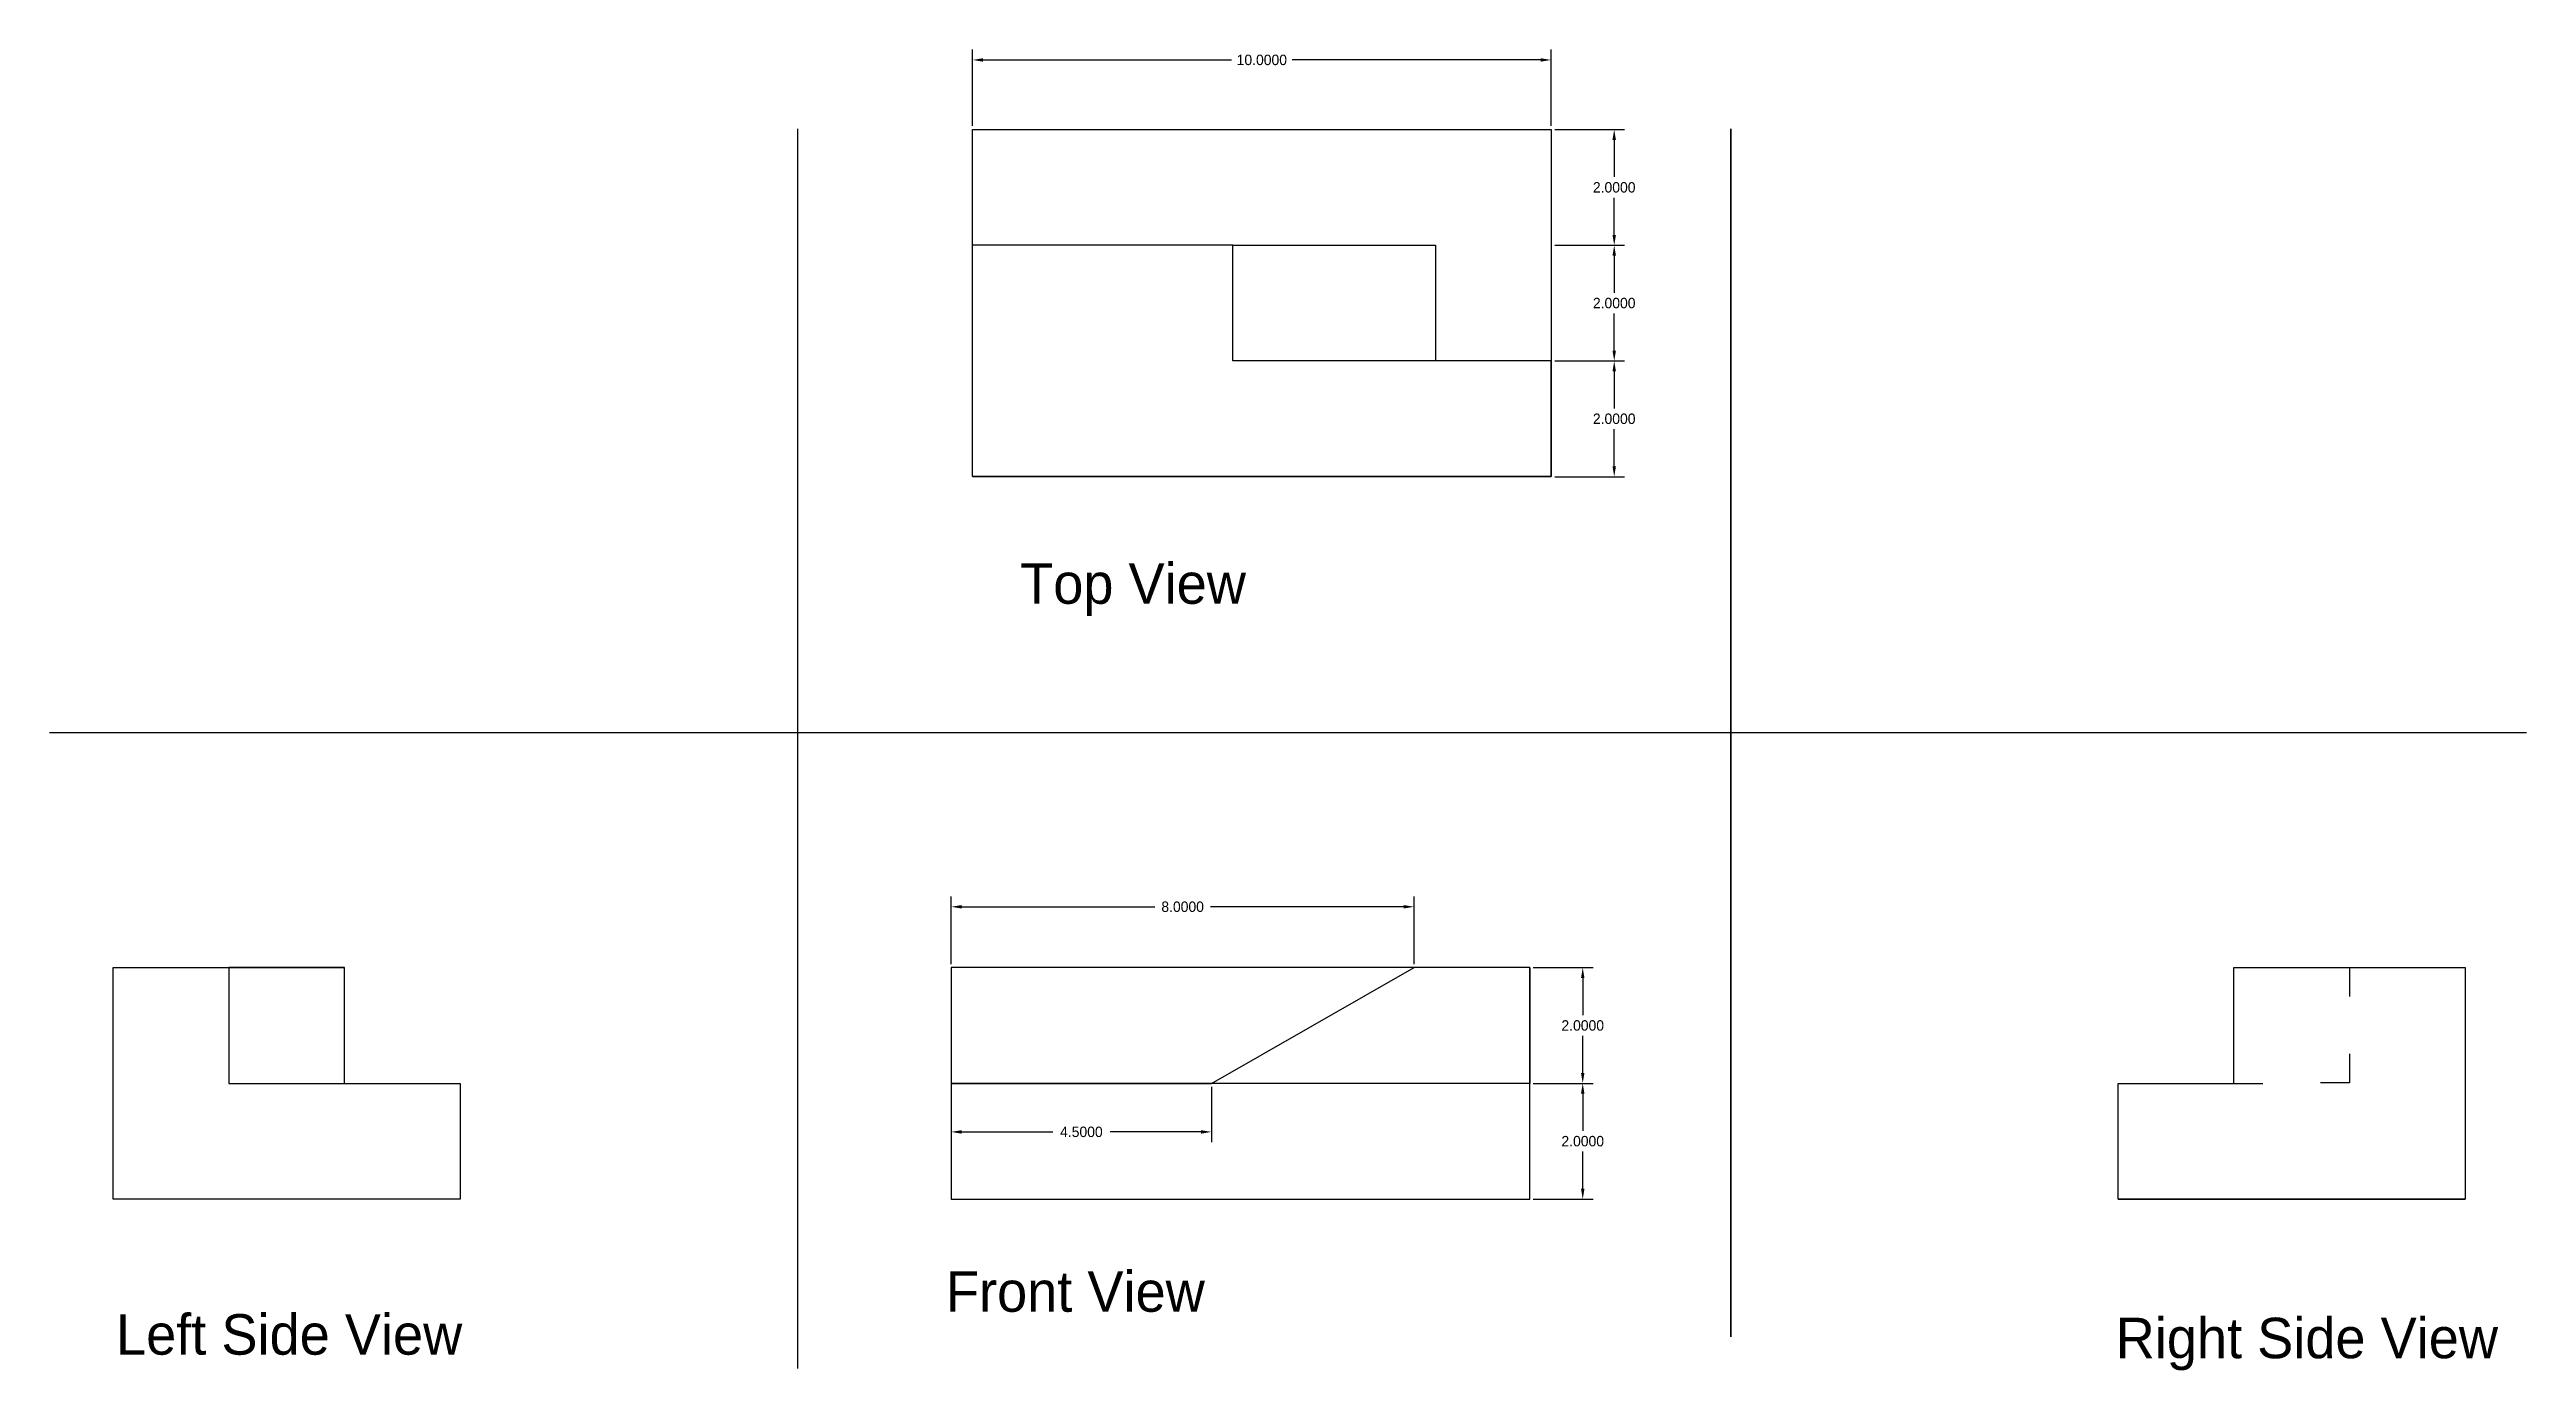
# Model space of a CAD drawing. Header units: inches. Extents: x 32.8 to 75.6, y 14.3 to 37.1.
import ezdxf

# ---------------------------------------------------------------- set-up
doc = ezdxf.new("R2010")
doc.units = ezdxf.units.IN
doc.header["$MEASUREMENT"] = 0
doc.dimstyles.get("Standard").update_dxf_attribs({"dimtxt": 0.18, "dimasz": 0.18, "dimexe": 0.18, "dimexo": 0.0625, "dimgap": 0.09, "dimtad": 0, "dimtih": 1, "dimtoh": 1, "dimdec": 4, "dimzin": 0, "dimdsep": 46, "dimtxsty": 'Standard', "dimcen": 0.09, "dimadec": 0, "dimazin": 0, "dimtfac": 1, "dimtdec": 4, "dimtofl": 0, "dimtmove": 0, "dimatfit": 3, "dimfxl": 1, "dimtolj": 1, "dimtzin": 0, "dimarcsym": 0})

# ---------------------------------------------------------------- blocks, each defined once
blk = doc.blocks.new('*D1')
at = {"color": 0, "lineweight": -2}
for p, q in [((58.793, 31.728), (60.002, 31.728)), ((59.822, 31.548), (59.822, 30.908)), ((59.822, 29.908), (59.822, 30.548)), ((58.793, 29.728), (60.002, 29.728))]:
    blk.add_line(p, q, dxfattribs=at)
at = {"color": 0}
for points in [[(59.792, 31.548), (59.852, 31.548), (59.822, 31.728)], [(59.792, 29.908), (59.852, 29.908), (59.822, 29.728)]]:
    blk.add_solid(points, dxfattribs=at)
at = {"layer": 'Defpoints', "color": 0}
for p in [(58.731, 31.728), (59.822, 31.728), (58.731, 29.728)]:
    blk.add_point(p, dxfattribs=at)
at = {"color": 0, "insert": (59.822, 30.728), "char_height": 0.18, "attachment_point": 5}
blk.add_mtext('\\A1;2.0000', dxfattribs=at)
blk = doc.blocks.new('*D2')
at = {"color": 0, "lineweight": -2}
for p, q in [((58.793, 33.728), (60.002, 33.728)), ((59.822, 33.548), (59.822, 32.908)), ((59.822, 31.908), (59.822, 32.548)), ((58.856, 31.728), (60.002, 31.728))]:
    blk.add_line(p, q, dxfattribs=at)
at = {"color": 0}
for points in [[(59.792, 33.548), (59.852, 33.548), (59.822, 33.728)], [(59.792, 31.908), (59.852, 31.908), (59.822, 31.728)]]:
    blk.add_solid(points, dxfattribs=at)
at = {"layer": 'Defpoints', "color": 0}
for p in [(58.731, 33.728), (59.822, 33.728), (58.793, 31.728)]:
    blk.add_point(p, dxfattribs=at)
at = {"color": 0, "insert": (59.822, 32.728), "char_height": 0.18, "attachment_point": 5}
blk.add_mtext('\\A1;2.0000', dxfattribs=at)
blk = doc.blocks.new('*D3')
at = {"color": 0, "lineweight": -2}
for p, q in [((58.793, 35.728), (60.002, 35.728)), ((59.822, 35.548), (59.822, 34.908)), ((59.822, 33.908), (59.822, 34.548)), ((58.793, 33.728), (60.002, 33.728))]:
    blk.add_line(p, q, dxfattribs=at)
at = {"color": 0}
for points in [[(59.792, 35.548), (59.852, 35.548), (59.822, 35.728)], [(59.792, 33.908), (59.852, 33.908), (59.822, 33.728)]]:
    blk.add_solid(points, dxfattribs=at)
at = {"layer": 'Defpoints', "color": 0}
for p in [(58.731, 35.728), (58.731, 33.728), (59.822, 33.728)]:
    blk.add_point(p, dxfattribs=at)
at = {"color": 0, "insert": (59.822, 34.728), "char_height": 0.18, "attachment_point": 5}
blk.add_mtext('\\A1;2.0000', dxfattribs=at)
blk = doc.blocks.new('*D4')
at = {"color": 0, "lineweight": -2}
for p, q in [((48.731, 35.791), (48.731, 37.111)), ((48.911, 36.931), (53.206, 36.931)), ((58.551, 36.931), (54.256, 36.931)), ((58.731, 35.791), (58.731, 37.111))]:
    blk.add_line(p, q, dxfattribs=at)
at = {"color": 0}
for points in [[(48.911, 36.961), (48.911, 36.901), (48.731, 36.931)], [(58.551, 36.961), (58.551, 36.901), (58.731, 36.931)]]:
    blk.add_solid(points, dxfattribs=at)
at = {"layer": 'Defpoints', "color": 0}
for p in [(58.731, 36.931), (48.731, 35.728), (58.731, 35.728)]:
    blk.add_point(p, dxfattribs=at)
at = {"color": 0, "insert": (53.731, 36.931), "char_height": 0.18, "attachment_point": 5}
blk.add_mtext('\\A1;10.0000', dxfattribs=at)
blk = doc.blocks.new('*D5')
at = {"color": 0, "lineweight": -2}
for p, q in [((48.362, 21.305), (48.362, 22.474)), ((48.542, 22.294), (51.882, 22.294)), ((56.182, 22.294), (52.842, 22.294)), ((56.362, 21.305), (56.362, 22.474))]:
    blk.add_line(p, q, dxfattribs=at)
at = {"color": 0}
for points in [[(48.542, 22.324), (48.542, 22.264), (48.362, 22.294)], [(56.182, 22.324), (56.182, 22.264), (56.362, 22.294)]]:
    blk.add_solid(points, dxfattribs=at)
at = {"layer": 'Defpoints', "color": 0}
for p in [(56.362, 22.294), (48.362, 21.242), (56.362, 21.242)]:
    blk.add_point(p, dxfattribs=at)
at = {"color": 0, "insert": (52.362, 22.294), "char_height": 0.18, "attachment_point": 5}
blk.add_mtext('\\A1;8.0000', dxfattribs=at)
blk = doc.blocks.new('*D6')
at = {"color": 0, "lineweight": -2}
for p, q in [((48.362, 19.18), (48.362, 18.223)), ((52.862, 19.18), (52.862, 18.223)), ((48.542, 18.403), (50.117, 18.403)), ((52.682, 18.403), (51.107, 18.403))]:
    blk.add_line(p, q, dxfattribs=at)
at = {"color": 0}
for points in [[(48.542, 18.433), (48.542, 18.373), (48.362, 18.403)], [(52.682, 18.433), (52.682, 18.373), (52.862, 18.403)]]:
    blk.add_solid(points, dxfattribs=at)
at = {"layer": 'Defpoints', "color": 0}
for p in [(48.362, 19.242), (52.862, 19.242), (48.362, 18.403)]:
    blk.add_point(p, dxfattribs=at)
at = {"color": 0, "insert": (50.612, 18.403), "char_height": 0.18, "attachment_point": 5}
blk.add_mtext('\\A1;4.5000', dxfattribs=at)
blk = doc.blocks.new('*D7')
at = {"color": 0, "lineweight": -2}
for p, q in [((58.424, 21.242), (59.458, 21.242)), ((59.278, 21.062), (59.278, 20.422)), ((59.278, 19.422), (59.278, 20.062)), ((58.424, 19.242), (59.458, 19.242))]:
    blk.add_line(p, q, dxfattribs=at)
at = {"color": 0}
for points in [[(59.248, 21.062), (59.308, 21.062), (59.278, 21.242)], [(59.248, 19.422), (59.308, 19.422), (59.278, 19.242)]]:
    blk.add_solid(points, dxfattribs=at)
at = {"layer": 'Defpoints', "color": 0}
for p in [(58.362, 21.242), (58.362, 19.242), (59.278, 19.242)]:
    blk.add_point(p, dxfattribs=at)
at = {"color": 0, "insert": (59.278, 20.242), "char_height": 0.18, "attachment_point": 5}
blk.add_mtext('\\A1;2.0000', dxfattribs=at)
blk = doc.blocks.new('*D8')
at = {"color": 0, "lineweight": -2}
for p, q in [((58.424, 19.242), (59.458, 19.242)), ((59.278, 19.062), (59.278, 18.422)), ((59.278, 17.422), (59.278, 18.062)), ((58.424, 17.242), (59.458, 17.242))]:
    blk.add_line(p, q, dxfattribs=at)
at = {"color": 0}
for points in [[(59.248, 19.062), (59.308, 19.062), (59.278, 19.242)], [(59.248, 17.422), (59.308, 17.422), (59.278, 17.242)]]:
    blk.add_solid(points, dxfattribs=at)
at = {"layer": 'Defpoints', "color": 0}
for p in [(58.362, 19.242), (58.362, 17.242), (59.278, 17.242)]:
    blk.add_point(p, dxfattribs=at)
at = {"color": 0, "insert": (59.278, 18.242), "char_height": 0.18, "attachment_point": 5}
blk.add_mtext('\\A1;2.0000', dxfattribs=at)

msp = doc.modelspace()

# ---------------------------------------------------------------- linework, layer by layer
for p, q in [((45.70285, 35.74036), (45.70285, 14.31157)), ((48.73083, 33.7285), (48.73083, 35.7285)), ((48.73083, 35.7285), (58.73083, 35.7285)), ((58.73083, 35.7285), (58.73083, 35.7285)), ((58.73083, 35.7285), (58.73083, 33.7285)), ((61.83866, 35.74036), (61.83866, 14.86103)), ((61.83866, 14.86103), (61.83866, 35.74036)), ((48.73083, 29.7285), (48.73083, 33.7285)), ((48.73083, 33.7285), (48.73083, 33.7285)), ((53.23083, 33.7285), (48.73083, 33.7285)), ((53.23083, 31.7285), (53.23083, 33.7285)), ((53.23083, 33.7285), (56.73083, 33.7285)), ((56.73083, 33.7285), (56.73083, 33.7285)), ((56.73083, 33.7285), (56.73083, 31.7285)), ((58.73083, 33.7285), (58.73083, 31.7285)), ((58.73083, 31.7285), (53.23083, 31.7285)), ((53.23083, 31.7285), (53.23083, 31.7285)), ((58.73083, 31.7285), (58.73083, 31.7285)), ((58.73083, 31.7285), (58.73083, 31.7285)), ((58.73083, 31.7285), (58.73083, 29.7285)), ((58.73083, 29.7285), (58.73083, 31.7285)), ((48.73083, 29.7285), (58.73083, 29.7285)), ((58.73083, 29.7285), (48.73083, 29.7285)), ((75.59077, 25.30069), (32.77586, 25.30069)), ((33.87603, 17.242), (33.87603, 21.242)), ((33.87603, 21.242), (33.87603, 21.242)), ((33.87603, 21.242), (35.87603, 21.242)), ((35.87603, 21.242), (35.87603, 21.242)), ((35.87603, 21.242), (37.87603, 21.242)), ((37.87603, 21.242), (35.87603, 21.242)), ((35.87603, 21.242), (35.87603, 19.242)), ((37.87603, 19.242), (37.87603, 21.242)), ((37.87603, 21.242), (37.87603, 21.242)), ((56.36159, 21.242), (48.36159, 21.242)), ((48.36159, 21.242), (48.36159, 19.242)), ((52.86159, 19.242), (56.36159, 21.242)), ((58.36159, 21.242), (56.36159, 21.242)), ((58.36159, 19.242), (58.36159, 21.242)), ((58.36159, 21.242), (58.36159, 19.242)), ((70.53135, 19.242), (70.53135, 21.242)), ((70.53135, 21.242), (72.53135, 21.242)), ((72.53135, 21.242), (72.53135, 21.242)), ((72.53135, 21.242), (74.53135, 21.242)), ((72.53135, 21.242), (72.53135, 20.742)), ((74.53135, 21.242), (74.53135, 17.242)), ((72.53259, 19.75342), (72.53259, 19.25342)), ((35.87603, 19.242), (37.87603, 19.242)), ((37.87603, 19.242), (39.87603, 19.242)), ((39.87603, 19.242), (39.87603, 19.242)), ((39.87603, 19.242), (39.87603, 17.242)), ((52.86159, 19.242), (48.36159, 19.242)), ((48.36159, 19.242), (48.36159, 17.242)), ((48.36159, 19.242), (52.86159, 19.242)), ((58.36159, 19.242), (52.86159, 19.242)), ((52.86159, 19.242), (52.86159, 19.242)), ((58.36159, 17.242), (58.36159, 19.242)), ((68.53135, 17.242), (68.53135, 19.242)), ((68.53135, 19.242), (68.53135, 19.242)), ((68.53135, 19.242), (70.53135, 19.242)), ((70.53135, 19.242), (71.03135, 19.242)), ((72.53259, 19.25342), (72.03259, 19.25342)), ((72.53259, 19.25342), (72.53259, 19.25342)), ((39.87603, 17.97461), (39.87603, 17.97461)), ((39.87603, 17.242), (33.87603, 17.242)), ((33.87603, 17.242), (33.87603, 17.242)), ((48.36159, 17.242), (58.36159, 17.242)), ((58.36159, 17.242), (58.36159, 17.242)), ((68.53135, 17.242), (74.53135, 17.242)), ((74.53135, 17.242), (68.53135, 17.242))]:
    msp.add_line(p, q)

# ---------------------------------------------------------------- texts
at = {"char_height": 0.7, "attachment_point": 1}
for s, insert, width in [('Top View', (49.55344, 28.23113), 10.1765617), ('Front View', (48.27102, 15.9939), 12.366852), ('Left Side View', (33.92547, 15.25274), 5.936089), ('Right Side View', (68.49083, 15.19098), 6.925437)]:
    msp.add_mtext(s, dxfattribs=dict(at, insert=insert, width=width))

# ---------------------------------------------------------------- dimensions: what is measured, and where the dimension line sits
for base, p1, p2, picture, middle in [((58.73083, 36.93085), (48.73083, 35.7285), (58.73083, 35.7285), '*D4', (53.73083, 36.93085)), ((56.36159, 22.29379), (48.36159, 21.242), (56.36159, 21.242), '*D5', (52.36159, 22.29379)), ((48.36159, 18.40268), (52.86159, 19.242), (48.36159, 19.242), '*D6', (50.61159, 18.40268))]:
    dim = msp.add_linear_dim(base=base, p1=p1, p2=p2, dimstyle='Standard')
    dim.commit()
    dim.dimension.update_dxf_attribs({"geometry": picture, "text_midpoint": middle})
for base, p1, p2, picture, middle in [((59.82168, 33.7285), (58.73083, 35.7285), (58.73083, 33.7285), '*D3', (59.82168, 34.7285)), ((59.82168, 33.7285), (58.79333, 31.7285), (58.73083, 33.7285), '*D2', (59.82168, 32.7285)), ((59.82168, 31.7285), (58.73083, 29.7285), (58.73083, 31.7285), '*D1', (59.82168, 30.7285)), ((59.27752, 19.242), (58.36159, 21.242), (58.36159, 19.242), '*D7', (59.27752, 20.242)), ((59.27752, 17.242), (58.36159, 19.242), (58.36159, 17.242), '*D8', (59.27752, 18.242))]:
    dim = msp.add_linear_dim(base=base, p1=p1, p2=p2, angle=90, dimstyle='Standard')
    dim.commit()
    dim.dimension.update_dxf_attribs({"geometry": picture, "text_midpoint": middle})

doc.saveas('drawing.dxf')
